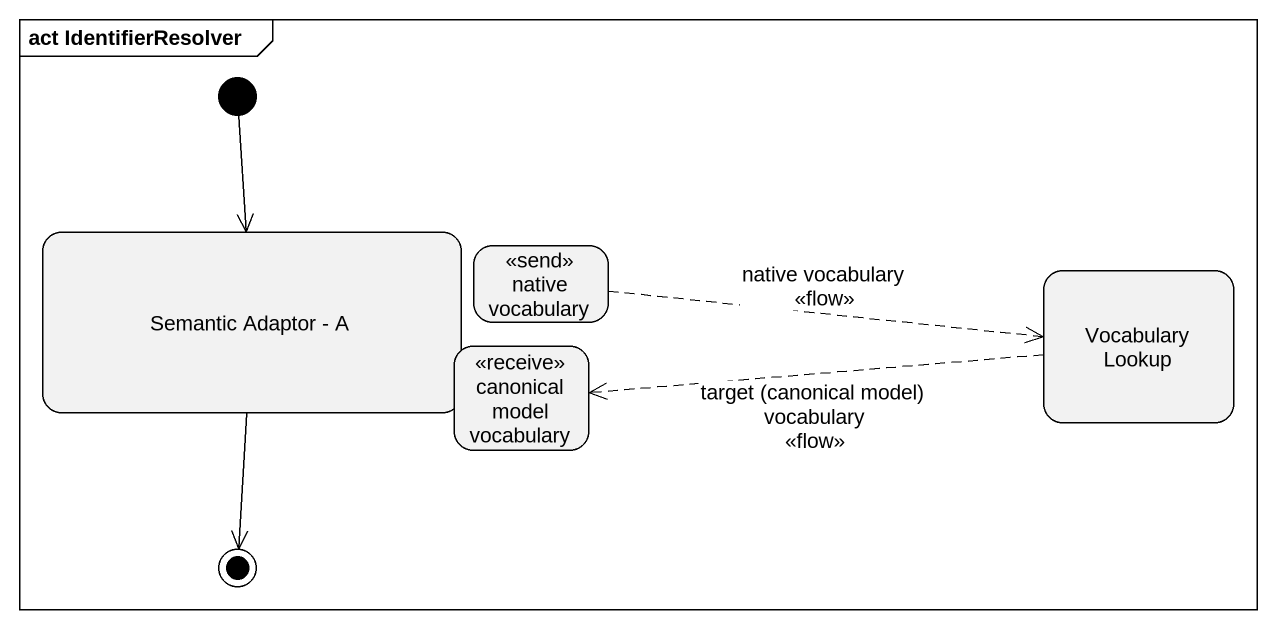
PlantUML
@startuml
mainframe act IdentifierResolver
hide empty description
state "Semantic Adaptor - A" as Semantic_Adaptor_A
state "native vocabulary" as native_vocabulary <<send>>
state "Vocabulary Lookup" as Vocabulary_Lookup
state "canonical model vocabulary" as canonical_model_vocabulary <<receive>>
[*] --> Semantic_Adaptor_A
native_vocabulary -right[dashed]-> Vocabulary_Lookup : native vocabulary\n<<flow>>
Vocabulary_Lookup -left[dashed]-> canonical_model_vocabulary : target (canonical model) vocabulary\n<<flow>>
Semantic_Adaptor_A --> [*]
@enduml
